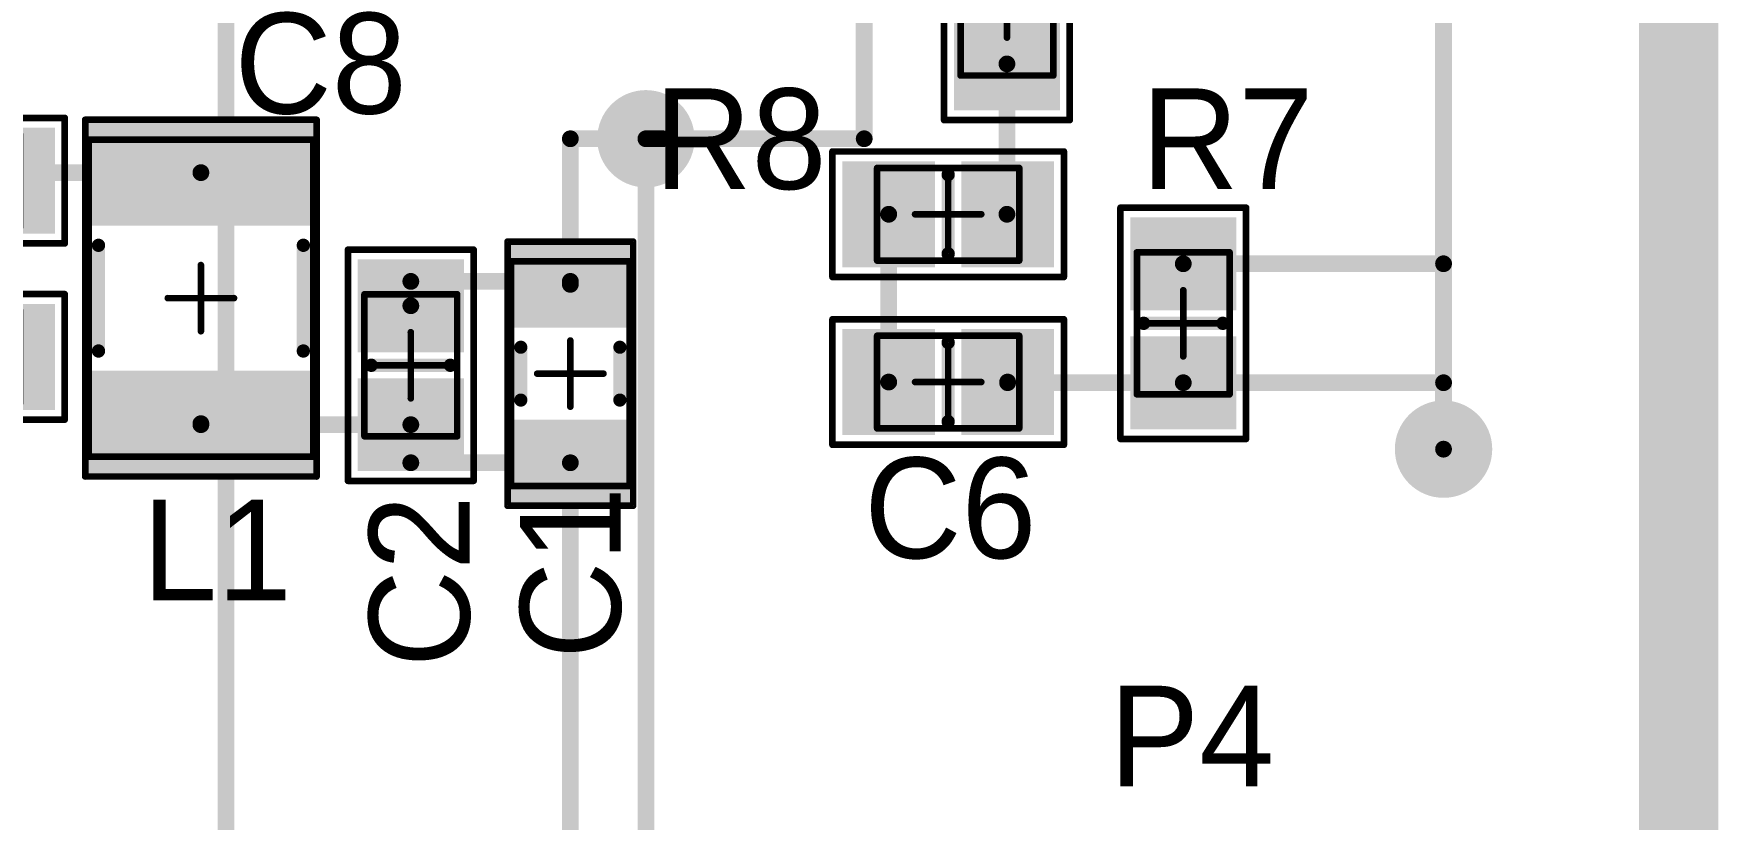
# Model space of a CAD drawing. Header units: millimetres. Extents: x 0.98 to 3.28, y 0.99 to 3.18.
# Drawn here: x 2.28 to 3.284, y 1.563 to 2.032 of the extents above; entities that cross this region are included whole.
import ezdxf

# ---------------------------------------------------------------- set-up
doc = ezdxf.new("R2010")
doc.units = ezdxf.units.MM
doc.header["$MEASUREMENT"] = 0
for name, color, linetype in [('BottomLayer', 5, 'Continuous'), ('BottomSolder', 6, 'Continuous'), ('Mechanical1', 6, 'Continuous'), ('Mechanical13', 56, 'Continuous'), ('Mechanical15', 56, 'Continuous'), ('MultiLayer', 9, 'Continuous'), ('TopLayer', 1, 'Continuous'), ('TopOverlay', 2, 'Continuous'), ('TopPaste', 8, 'Continuous'), ('TopSolder', 216, 'Continuous'), ('ViaHoleLayer', 16, 'Continuous')]:
    doc.layers.add(name, color=color, linetype=linetype)

# ---------------------------------------------------------------- blocks, each defined once
blk = doc.blocks.new('C1206_2')
at = {"layer": 'Mechanical13', "const_width": 0.00394}
for points in [[(-0.0669, 0.0354), (0.0669, 0.0354)], [(-0.0669, 0.0354), (-0.0669, -0.0354)], [(0.0669, 0.0354), (0.0669, -0.0354)], [(-0.0669, -0.0354), (0.0669, -0.0354)]]:
    blk.add_lwpolyline(points, dxfattribs=at)
at = {"layer": 'Mechanical13', "const_width": 0.00197}
for points in [[(-0.0679, 0.0354, 1), (-0.0659, 0.0354, 1)], [(-0.0679, 0.0354, 1), (-0.0659, 0.0354, 1)], [(0.0659, 0.0354, 1), (0.0679, 0.0354, 1)], [(0.0659, 0.0354, 1), (0.0679, 0.0354, 1)], [(-0.0679, -0.0354, 1), (-0.0659, -0.0354, 1)], [(-0.0679, -0.0354, 1), (-0.0659, -0.0354, 1)], [(0.0659, -0.0354, 1), (0.0679, -0.0354, 1)], [(0.0659, -0.0354, 1), (0.0679, -0.0354, 1)]]:
    blk.add_lwpolyline(points, format="xyb", close=True, dxfattribs=at)
at = {"layer": 'Mechanical15', "const_width": 0.00394}
for points in [[(-0.0787, 0.0374), (0.0787, 0.0374)], [(-0.0787, 0.0374), (-0.0787, -0.0374)], [(0.0787, 0.0374), (0.0787, -0.0374)], [(0, 0.0197), (0, -0.0197)], [(-0.0197, 0), (0.0197, 0)], [(-0.0787, -0.0374), (0.0787, -0.0374)]]:
    blk.add_lwpolyline(points, dxfattribs=at)
at = {"layer": 'Mechanical15', "const_width": 0.00197}
for points in [[(-0.0797, 0.0374, 1), (-0.0778, 0.0374, 1)], [(-0.0797, 0.0374, 1), (-0.0778, 0.0374, 1)], [(0.0778, 0.0374, 1), (0.0797, 0.0374, 1)], [(0.0778, 0.0374, 1), (0.0797, 0.0374, 1)], [(-0.001, 0.0197, 1), (0.001, 0.0197, 1)], [(-0.0207, 0, 1), (-0.0187, 0, 1)], [(0.0187, 0, 1), (0.0207, 0, 1)], [(-0.001, -0.0197, 1), (0.001, -0.0197, 1)], [(-0.0797, -0.0374, 1), (-0.0778, -0.0374, 1)], [(-0.0797, -0.0374, 1), (-0.0778, -0.0374, 1)], [(0.0778, -0.0374, 1), (0.0797, -0.0374, 1)], [(0.0778, -0.0374, 1), (0.0797, -0.0374, 1)]]:
    blk.add_lwpolyline(points, format="xyb", close=True, dxfattribs=at)
at = {"layer": 'TopLayer'}
for points in [[(-0.0315, -0.0335), (-0.0315, 0.0335), (-0.0748, -0.0335), (-0.0748, 0.0335)], [(0.0748, -0.0335), (0.0748, 0.0335), (0.0315, -0.0335), (0.0315, 0.0335)]]:
    blk.add_solid(points, dxfattribs=at)
at = {"layer": 'TopOverlay', "const_width": 0.00787}
for points in [[(-0.0157, 0.0295), (0.0157, 0.0295)], [(-0.0157, -0.0295), (0.0157, -0.0295)]]:
    blk.add_lwpolyline(points, dxfattribs=at)
at = {"layer": 'TopOverlay', "const_width": 0.00394}
for points in [[(-0.0177, 0.0295, 1), (-0.0138, 0.0295, 1)], [(0.0138, 0.0295, 1), (0.0177, 0.0295, 1)], [(-0.0177, -0.0295, 1), (-0.0138, -0.0295, 1)], [(0.0138, -0.0295, 1), (0.0177, -0.0295, 1)]]:
    blk.add_lwpolyline(points, format="xyb", close=True, dxfattribs=at)
at = {"layer": 'TopPaste'}
for points in [[(-0.0315, -0.0335), (-0.0315, 0.0335), (-0.0748, -0.0335), (-0.0748, 0.0335)], [(0.0748, -0.0335), (0.0748, 0.0335), (0.0315, -0.0335), (0.0315, 0.0335)]]:
    blk.add_solid(points, dxfattribs=at)
at = {"layer": 'TopSolder'}
for points in [[(-0.0275, -0.0375), (-0.0275, 0.0375), (-0.0788, -0.0375), (-0.0788, 0.0375)], [(0.0788, -0.0375), (0.0788, 0.0375), (0.0275, -0.0375), (0.0275, 0.0375)]]:
    blk.add_solid(points, dxfattribs=at)
blk = doc.blocks.new('6_0805_N_3')
at = {"layer": 'Mechanical13', "const_width": 0.00394}
for points in [[(-0.0423, 0.0276), (-0.0423, -0.0276)], [(-0.0423, 0.0276), (0.0423, 0.0276)], [(0.0423, 0.0276), (0.0423, -0.0276)], [(-0.0423, -0.0276), (0.0423, -0.0276)]]:
    blk.add_lwpolyline(points, dxfattribs=at)
at = {"layer": 'Mechanical13', "const_width": 0.00197}
for points in [[(-0.0433, 0.0276, 1), (-0.0413, 0.0276, 1)], [(-0.0433, 0.0276, 1), (-0.0413, 0.0276, 1)], [(0.0413, 0.0276, 1), (0.0433, 0.0276, 1)], [(0.0413, 0.0276, 1), (0.0433, 0.0276, 1)], [(-0.0433, -0.0276, 1), (-0.0413, -0.0276, 1)], [(-0.0433, -0.0276, 1), (-0.0413, -0.0276, 1)], [(0.0413, -0.0276, 1), (0.0433, -0.0276, 1)], [(0.0413, -0.0276, 1), (0.0433, -0.0276, 1)]]:
    blk.add_lwpolyline(points, format="xyb", close=True, dxfattribs=at)
at = {"layer": 'Mechanical15', "const_width": 0.00394}
for points in [[(-0.0689, 0.0374), (-0.0689, -0.0374)], [(-0.0689, 0.0374), (0.0689, 0.0374)], [(0.0689, 0.0374), (0.0689, -0.0374)], [(0, 0.0197), (0, -0.0197)], [(-0.0197, 0), (0.0197, 0)], [(-0.0689, -0.0374), (0.0689, -0.0374)]]:
    blk.add_lwpolyline(points, dxfattribs=at)
at = {"layer": 'Mechanical15', "const_width": 0.00197}
for points in [[(-0.0699, 0.0374, 1), (-0.0679, 0.0374, 1)], [(-0.0699, 0.0374, 1), (-0.0679, 0.0374, 1)], [(0.0679, 0.0374, 1), (0.0699, 0.0374, 1)], [(0.0679, 0.0374, 1), (0.0699, 0.0374, 1)], [(-0.001, 0.0197, 1), (0.001, 0.0197, 1)], [(-0.0207, 0, 1), (-0.0187, 0, 1)], [(0.0187, 0, 1), (0.0207, 0, 1)], [(-0.001, -0.0197, 1), (0.001, -0.0197, 1)], [(-0.0699, -0.0374, 1), (-0.0679, -0.0374, 1)], [(-0.0699, -0.0374, 1), (-0.0679, -0.0374, 1)], [(0.0679, -0.0374, 1), (0.0699, -0.0374, 1)], [(0.0679, -0.0374, 1), (0.0699, -0.0374, 1)]]:
    blk.add_lwpolyline(points, format="xyb", close=True, dxfattribs=at)
at = {"layer": 'TopLayer'}
for points in [[(-0.0118, -0.0276), (-0.0118, 0.0276), (-0.0591, -0.0276), (-0.0591, 0.0276)], [(0.0591, -0.0276), (0.0591, 0.0276), (0.0118, -0.0276), (0.0118, 0.0276)]]:
    blk.add_solid(points, dxfattribs=at)
at = {"layer": 'TopOverlay', "const_width": 0.00787}
blk.add_lwpolyline([(0, 0.0236), (0, -0.0236)], dxfattribs=at)
at = {"layer": 'TopOverlay', "const_width": 0.00394}
for points in [[(-0.002, 0.0236, 1), (0.002, 0.0236, 1)], [(-0.002, -0.0236, 1), (0.002, -0.0236, 1)]]:
    blk.add_lwpolyline(points, format="xyb", close=True, dxfattribs=at)
at = {"layer": 'TopPaste'}
for points in [[(-0.0118, -0.0276), (-0.0118, 0.0276), (-0.0591, -0.0276), (-0.0591, 0.0276)], [(0.0591, -0.0276), (0.0591, 0.0276), (0.0118, -0.0276), (0.0118, 0.0276)]]:
    blk.add_solid(points, dxfattribs=at)
at = {"layer": 'TopSolder'}
for points in [[(-0.0078, -0.0316), (-0.0078, 0.0316), (-0.0631, -0.0316), (-0.0631, 0.0316)], [(0.0631, -0.0316), (0.0631, 0.0316), (0.0078, -0.0316), (0.0078, 0.0316)]]:
    blk.add_solid(points, dxfattribs=at)
blk = doc.blocks.new('6_0805_N_4')
at = {"layer": 'Mechanical13', "const_width": 0.00394}
for points in [[(-0.0423, 0.0276), (-0.0423, -0.0276)], [(0.0423, 0.0276), (-0.0423, 0.0276)], [(0.0423, 0.0276), (0.0423, -0.0276)], [(0.0423, -0.0276), (-0.0423, -0.0276)]]:
    blk.add_lwpolyline(points, dxfattribs=at)
at = {"layer": 'Mechanical13', "const_width": 0.00197}
for points in [[(-0.0433, 0.0276, 1), (-0.0413, 0.0276, 1)], [(-0.0433, 0.0276, 1), (-0.0413, 0.0276, 1)], [(0.0413, 0.0276, 1), (0.0433, 0.0276, 1)], [(0.0413, 0.0276, 1), (0.0433, 0.0276, 1)], [(-0.0433, -0.0276, 1), (-0.0413, -0.0276, 1)], [(-0.0433, -0.0276, 1), (-0.0413, -0.0276, 1)], [(0.0413, -0.0276, 1), (0.0433, -0.0276, 1)], [(0.0413, -0.0276, 1), (0.0433, -0.0276, 1)]]:
    blk.add_lwpolyline(points, format="xyb", close=True, dxfattribs=at)
at = {"layer": 'Mechanical15', "const_width": 0.00394}
for points in [[(-0.0689, 0.0374), (-0.0689, -0.0374)], [(0.0689, 0.0374), (-0.0689, 0.0374)], [(0.0689, 0.0374), (0.0689, -0.0374)], [(0, 0.0197), (0, -0.0197)], [(0.0197, 0), (-0.0197, 0)], [(0.0689, -0.0374), (-0.0689, -0.0374)]]:
    blk.add_lwpolyline(points, dxfattribs=at)
at = {"layer": 'Mechanical15', "const_width": 0.00197}
for points in [[(-0.0699, 0.0374, 1), (-0.0679, 0.0374, 1)], [(-0.0699, 0.0374, 1), (-0.0679, 0.0374, 1)], [(0.0679, 0.0374, 1), (0.0699, 0.0374, 1)], [(0.0679, 0.0374, 1), (0.0699, 0.0374, 1)], [(-0.001, 0.0197, 1), (0.001, 0.0197, 1)], [(-0.0207, 0, 1), (-0.0187, 0, 1)], [(0.0187, 0, 1), (0.0207, 0, 1)], [(-0.001, -0.0197, 1), (0.001, -0.0197, 1)], [(-0.0699, -0.0374, 1), (-0.0679, -0.0374, 1)], [(-0.0699, -0.0374, 1), (-0.0679, -0.0374, 1)], [(0.0679, -0.0374, 1), (0.0699, -0.0374, 1)], [(0.0679, -0.0374, 1), (0.0699, -0.0374, 1)]]:
    blk.add_lwpolyline(points, format="xyb", close=True, dxfattribs=at)
at = {"layer": 'TopLayer'}
for points in [[(-0.0118, -0.0276), (-0.0118, 0.0276), (-0.0591, -0.0276), (-0.0591, 0.0276)], [(0.0591, -0.0276), (0.0591, 0.0276), (0.0118, -0.0276), (0.0118, 0.0276)]]:
    blk.add_solid(points, dxfattribs=at)
at = {"layer": 'TopOverlay', "const_width": 0.00787}
blk.add_lwpolyline([(0, 0.0236), (0, -0.0236)], dxfattribs=at)
at = {"layer": 'TopOverlay', "const_width": 0.00394}
for points in [[(-0.002, 0.0236, 1), (0.002, 0.0236, 1)], [(-0.002, -0.0236, 1), (0.002, -0.0236, 1)]]:
    blk.add_lwpolyline(points, format="xyb", close=True, dxfattribs=at)
at = {"layer": 'TopPaste'}
for points in [[(-0.0118, -0.0276), (-0.0118, 0.0276), (-0.0591, -0.0276), (-0.0591, 0.0276)], [(0.0591, -0.0276), (0.0591, 0.0276), (0.0118, -0.0276), (0.0118, 0.0276)]]:
    blk.add_solid(points, dxfattribs=at)
at = {"layer": 'TopSolder'}
for points in [[(-0.0078, -0.0316), (-0.0078, 0.0316), (-0.0631, -0.0316), (-0.0631, 0.0316)], [(0.0631, -0.0316), (0.0631, 0.0316), (0.0078, -0.0316), (0.0078, 0.0316)]]:
    blk.add_solid(points, dxfattribs=at)
blk = doc.blocks.new('6_0805_N_5')
at = {"layer": 'Mechanical13', "const_width": 0.00394}
for points in [[(-0.0423, 0.0276), (-0.0423, -0.0276)], [(0.0423, 0.0276), (-0.0423, 0.0276)], [(0.0423, 0.0276), (0.0423, -0.0276)], [(0.0423, -0.0276), (-0.0423, -0.0276)]]:
    blk.add_lwpolyline(points, dxfattribs=at)
at = {"layer": 'Mechanical13', "const_width": 0.00197}
for points in [[(-0.0433, 0.0276, 1), (-0.0413, 0.0276, 1)], [(-0.0433, 0.0276, 1), (-0.0413, 0.0276, 1)], [(0.0413, 0.0276, 1), (0.0433, 0.0276, 1)], [(0.0413, 0.0276, 1), (0.0433, 0.0276, 1)], [(-0.0433, -0.0276, 1), (-0.0413, -0.0276, 1)], [(-0.0433, -0.0276, 1), (-0.0413, -0.0276, 1)], [(0.0413, -0.0276, 1), (0.0433, -0.0276, 1)], [(0.0413, -0.0276, 1), (0.0433, -0.0276, 1)]]:
    blk.add_lwpolyline(points, format="xyb", close=True, dxfattribs=at)
at = {"layer": 'Mechanical15', "const_width": 0.00394}
for points in [[(-0.0689, 0.0374), (-0.0689, -0.0374)], [(0.0689, 0.0374), (-0.0689, 0.0374)], [(0.0689, 0.0374), (0.0689, -0.0374)], [(0, 0.0197), (0, -0.0197)], [(0.0197, 0), (-0.0197, 0)], [(0.0689, -0.0374), (-0.0689, -0.0374)]]:
    blk.add_lwpolyline(points, dxfattribs=at)
at = {"layer": 'Mechanical15', "const_width": 0.00197}
for points in [[(-0.0699, 0.0374, 1), (-0.0679, 0.0374, 1)], [(-0.0699, 0.0374, 1), (-0.0679, 0.0374, 1)], [(0.0679, 0.0374, 1), (0.0699, 0.0374, 1)], [(0.0679, 0.0374, 1), (0.0699, 0.0374, 1)], [(-0.001, 0.0197, 1), (0.001, 0.0197, 1)], [(-0.0207, 0, 1), (-0.0187, 0, 1)], [(0.0187, 0, 1), (0.0207, 0, 1)], [(-0.001, -0.0197, 1), (0.001, -0.0197, 1)], [(-0.0699, -0.0374, 1), (-0.0679, -0.0374, 1)], [(-0.0699, -0.0374, 1), (-0.0679, -0.0374, 1)], [(0.0679, -0.0374, 1), (0.0699, -0.0374, 1)], [(0.0679, -0.0374, 1), (0.0699, -0.0374, 1)]]:
    blk.add_lwpolyline(points, format="xyb", close=True, dxfattribs=at)
at = {"layer": 'TopLayer'}
for points in [[(-0.0118, -0.0276), (-0.0118, 0.0276), (-0.0591, -0.0276), (-0.0591, 0.0276)], [(0.0591, -0.0276), (0.0591, 0.0276), (0.0118, -0.0276), (0.0118, 0.0276)]]:
    blk.add_solid(points, dxfattribs=at)
at = {"layer": 'TopOverlay', "const_width": 0.00787}
blk.add_lwpolyline([(0, 0.0236), (0, -0.0236)], dxfattribs=at)
at = {"layer": 'TopOverlay', "const_width": 0.00394}
for points in [[(-0.002, 0.0236, 1), (0.002, 0.0236, 1)], [(-0.002, -0.0236, 1), (0.002, -0.0236, 1)]]:
    blk.add_lwpolyline(points, format="xyb", close=True, dxfattribs=at)
at = {"layer": 'TopPaste'}
for points in [[(-0.0118, -0.0276), (-0.0118, 0.0276), (-0.0591, -0.0276), (-0.0591, 0.0276)], [(0.0591, -0.0276), (0.0591, 0.0276), (0.0118, -0.0276), (0.0118, 0.0276)]]:
    blk.add_solid(points, dxfattribs=at)
at = {"layer": 'TopSolder'}
for points in [[(-0.0078, -0.0316), (-0.0078, 0.0316), (-0.0631, -0.0316), (-0.0631, 0.0316)], [(0.0631, -0.0316), (0.0631, 0.0316), (0.0078, -0.0316), (0.0078, 0.0316)]]:
    blk.add_solid(points, dxfattribs=at)
blk = doc.blocks.new('6_0805_N_7')
at = {"layer": 'Mechanical13', "const_width": 0.00394}
for points in [[(-0.0423, -0.0276), (-0.0423, 0.0276)], [(-0.0423, 0.0276), (0.0423, 0.0276)], [(0.0423, -0.0276), (0.0423, 0.0276)], [(-0.0423, -0.0276), (0.0423, -0.0276)]]:
    blk.add_lwpolyline(points, dxfattribs=at)
at = {"layer": 'Mechanical13', "const_width": 0.00197}
for points in [[(-0.0433, 0.0276, 1), (-0.0413, 0.0276, 1)], [(-0.0433, 0.0276, 1), (-0.0413, 0.0276, 1)], [(0.0413, 0.0276, 1), (0.0433, 0.0276, 1)], [(0.0413, 0.0276, 1), (0.0433, 0.0276, 1)], [(-0.0433, -0.0276, 1), (-0.0413, -0.0276, 1)], [(-0.0433, -0.0276, 1), (-0.0413, -0.0276, 1)], [(0.0413, -0.0276, 1), (0.0433, -0.0276, 1)], [(0.0413, -0.0276, 1), (0.0433, -0.0276, 1)]]:
    blk.add_lwpolyline(points, format="xyb", close=True, dxfattribs=at)
at = {"layer": 'Mechanical15', "const_width": 0.00394}
for points in [[(-0.0689, -0.0374), (-0.0689, 0.0374)], [(-0.0689, 0.0374), (0.0689, 0.0374)], [(0.0689, -0.0374), (0.0689, 0.0374)], [(0, -0.0197), (0, 0.0197)], [(-0.0197, 0), (0.0197, 0)], [(-0.0689, -0.0374), (0.0689, -0.0374)]]:
    blk.add_lwpolyline(points, dxfattribs=at)
at = {"layer": 'Mechanical15', "const_width": 0.00197}
for points in [[(-0.0699, 0.0374, 1), (-0.0679, 0.0374, 1)], [(-0.0699, 0.0374, 1), (-0.0679, 0.0374, 1)], [(0.0679, 0.0374, 1), (0.0699, 0.0374, 1)], [(0.0679, 0.0374, 1), (0.0699, 0.0374, 1)], [(-0.001, 0.0197, 1), (0.001, 0.0197, 1)], [(-0.0207, 0, 1), (-0.0187, 0, 1)], [(0.0187, 0, 1), (0.0207, 0, 1)], [(-0.001, -0.0197, 1), (0.001, -0.0197, 1)], [(-0.0699, -0.0374, 1), (-0.0679, -0.0374, 1)], [(-0.0699, -0.0374, 1), (-0.0679, -0.0374, 1)], [(0.0679, -0.0374, 1), (0.0699, -0.0374, 1)], [(0.0679, -0.0374, 1), (0.0699, -0.0374, 1)]]:
    blk.add_lwpolyline(points, format="xyb", close=True, dxfattribs=at)
at = {"layer": 'TopLayer'}
for points in [[(-0.0118, -0.0276), (-0.0118, 0.0276), (-0.0591, -0.0276), (-0.0591, 0.0276)], [(0.0591, -0.0276), (0.0591, 0.0276), (0.0118, -0.0276), (0.0118, 0.0276)]]:
    blk.add_solid(points, dxfattribs=at)
at = {"layer": 'TopOverlay', "const_width": 0.00787}
blk.add_lwpolyline([(0, -0.0236), (0, 0.0236)], dxfattribs=at)
at = {"layer": 'TopOverlay', "const_width": 0.00394}
for points in [[(-0.002, 0.0236, 1), (0.002, 0.0236, 1)], [(-0.002, -0.0236, 1), (0.002, -0.0236, 1)]]:
    blk.add_lwpolyline(points, format="xyb", close=True, dxfattribs=at)
at = {"layer": 'TopPaste'}
for points in [[(-0.0118, -0.0276), (-0.0118, 0.0276), (-0.0591, -0.0276), (-0.0591, 0.0276)], [(0.0591, -0.0276), (0.0591, 0.0276), (0.0118, -0.0276), (0.0118, 0.0276)]]:
    blk.add_solid(points, dxfattribs=at)
at = {"layer": 'TopSolder'}
for points in [[(-0.0078, -0.0316), (-0.0078, 0.0316), (-0.0631, -0.0316), (-0.0631, 0.0316)], [(0.0631, -0.0316), (0.0631, 0.0316), (0.0078, -0.0316), (0.0078, 0.0316)]]:
    blk.add_solid(points, dxfattribs=at)
blk = doc.blocks.new('6_0805_N_8')
at = {"layer": 'Mechanical13', "const_width": 0.00394}
for points in [[(-0.0423, 0.0276), (-0.0423, -0.0276)], [(-0.0423, 0.0276), (0.0423, 0.0276)], [(0.0423, 0.0276), (0.0423, -0.0276)], [(-0.0423, -0.0276), (0.0423, -0.0276)]]:
    blk.add_lwpolyline(points, dxfattribs=at)
at = {"layer": 'Mechanical13', "const_width": 0.00197}
for points in [[(-0.0433, 0.0276, 1), (-0.0413, 0.0276, 1)], [(-0.0433, 0.0276, 1), (-0.0413, 0.0276, 1)], [(0.0413, 0.0276, 1), (0.0433, 0.0276, 1)], [(0.0413, 0.0276, 1), (0.0433, 0.0276, 1)], [(-0.0433, -0.0276, 1), (-0.0413, -0.0276, 1)], [(-0.0433, -0.0276, 1), (-0.0413, -0.0276, 1)], [(0.0413, -0.0276, 1), (0.0433, -0.0276, 1)], [(0.0413, -0.0276, 1), (0.0433, -0.0276, 1)]]:
    blk.add_lwpolyline(points, format="xyb", close=True, dxfattribs=at)
at = {"layer": 'Mechanical15', "const_width": 0.00394}
for points in [[(-0.0689, 0.0374), (-0.0689, -0.0374)], [(-0.0689, 0.0374), (0.0689, 0.0374)], [(0.0689, 0.0374), (0.0689, -0.0374)], [(0, 0.0197), (0, -0.0197)], [(-0.0197, 0), (0.0197, 0)], [(-0.0689, -0.0374), (0.0689, -0.0374)]]:
    blk.add_lwpolyline(points, dxfattribs=at)
at = {"layer": 'Mechanical15', "const_width": 0.00197}
for points in [[(-0.0699, 0.0374, 1), (-0.0679, 0.0374, 1)], [(-0.0699, 0.0374, 1), (-0.0679, 0.0374, 1)], [(0.0679, 0.0374, 1), (0.0699, 0.0374, 1)], [(0.0679, 0.0374, 1), (0.0699, 0.0374, 1)], [(-0.001, 0.0197, 1), (0.001, 0.0197, 1)], [(-0.0207, 0, 1), (-0.0187, 0, 1)], [(0.0187, 0, 1), (0.0207, 0, 1)], [(-0.001, -0.0197, 1), (0.001, -0.0197, 1)], [(-0.0699, -0.0374, 1), (-0.0679, -0.0374, 1)], [(-0.0699, -0.0374, 1), (-0.0679, -0.0374, 1)], [(0.0679, -0.0374, 1), (0.0699, -0.0374, 1)], [(0.0679, -0.0374, 1), (0.0699, -0.0374, 1)]]:
    blk.add_lwpolyline(points, format="xyb", close=True, dxfattribs=at)
at = {"layer": 'TopLayer'}
for points in [[(-0.0118, -0.0276), (-0.0118, 0.0276), (-0.0591, -0.0276), (-0.0591, 0.0276)], [(0.0591, -0.0276), (0.0591, 0.0276), (0.0118, -0.0276), (0.0118, 0.0276)]]:
    blk.add_solid(points, dxfattribs=at)
at = {"layer": 'TopOverlay', "const_width": 0.00787}
blk.add_lwpolyline([(0, 0.0236), (0, -0.0236)], dxfattribs=at)
at = {"layer": 'TopOverlay', "const_width": 0.00394}
for points in [[(-0.002, 0.0236, 1), (0.002, 0.0236, 1)], [(-0.002, -0.0236, 1), (0.002, -0.0236, 1)]]:
    blk.add_lwpolyline(points, format="xyb", close=True, dxfattribs=at)
at = {"layer": 'TopPaste'}
for points in [[(-0.0118, -0.0276), (-0.0118, 0.0276), (-0.0591, -0.0276), (-0.0591, 0.0276)], [(0.0591, -0.0276), (0.0591, 0.0276), (0.0118, -0.0276), (0.0118, 0.0276)]]:
    blk.add_solid(points, dxfattribs=at)
at = {"layer": 'TopSolder'}
for points in [[(-0.0078, -0.0316), (-0.0078, 0.0316), (-0.0631, -0.0316), (-0.0631, 0.0316)], [(0.0631, -0.0316), (0.0631, 0.0316), (0.0078, -0.0316), (0.0078, 0.0316)]]:
    blk.add_solid(points, dxfattribs=at)
blk = doc.blocks.new('INDC4532_23')
at = {"layer": 'Mechanical13', "const_width": 0.00394}
for points in [[(-0.0945, -0.0669), (-0.0945, 0.0669)], [(0.0945, 0.0669), (-0.0945, 0.0669)], [(0.0945, -0.0669), (0.0945, 0.0669)], [(0.0945, -0.0669), (-0.0945, -0.0669)]]:
    blk.add_lwpolyline(points, dxfattribs=at)
at = {"layer": 'Mechanical13', "const_width": 0.00197}
for points in [[(-0.0955, 0.0669, 1), (-0.0935, 0.0669, 1)], [(-0.0955, 0.0669, 1), (-0.0935, 0.0669, 1)], [(0.0935, 0.0669, 1), (0.0955, 0.0669, 1)], [(0.0935, 0.0669, 1), (0.0955, 0.0669, 1)], [(-0.0955, -0.0669, 1), (-0.0935, -0.0669, 1)], [(-0.0955, -0.0669, 1), (-0.0935, -0.0669, 1)], [(0.0935, -0.0669, 1), (0.0955, -0.0669, 1)], [(0.0935, -0.0669, 1), (0.0955, -0.0669, 1)]]:
    blk.add_lwpolyline(points, format="xyb", close=True, dxfattribs=at)
at = {"layer": 'Mechanical15', "const_width": 0.00394}
for points in [[(-0.1063, -0.0689), (-0.1063, 0.0689)], [(0.1063, 0.0689), (-0.1063, 0.0689)], [(0.1063, -0.0689), (0.1063, 0.0689)], [(0, -0.0197), (0, 0.0197)], [(0.0197, 0), (-0.0197, 0)], [(0.1063, -0.0689), (-0.1063, -0.0689)]]:
    blk.add_lwpolyline(points, dxfattribs=at)
at = {"layer": 'Mechanical15', "const_width": 0.00197}
for points in [[(-0.1073, 0.0689, 1), (-0.1053, 0.0689, 1)], [(-0.1073, 0.0689, 1), (-0.1053, 0.0689, 1)], [(0.1053, 0.0689, 1), (0.1073, 0.0689, 1)], [(0.1053, 0.0689, 1), (0.1073, 0.0689, 1)], [(-0.001, 0.0197, 1), (0.001, 0.0197, 1)], [(-0.0207, 0, 1), (-0.0187, 0, 1)], [(0.0187, 0, 1), (0.0207, 0, 1)], [(-0.001, -0.0197, 1), (0.001, -0.0197, 1)], [(-0.1073, -0.0689, 1), (-0.1053, -0.0689, 1)], [(-0.1073, -0.0689, 1), (-0.1053, -0.0689, 1)], [(0.1053, -0.0689, 1), (0.1073, -0.0689, 1)], [(0.1053, -0.0689, 1), (0.1073, -0.0689, 1)]]:
    blk.add_lwpolyline(points, format="xyb", close=True, dxfattribs=at)
at = {"layer": 'TopLayer'}
for points in [[(-0.0472, -0.065), (-0.0472, 0.065), (-0.1024, -0.065), (-0.1024, 0.065)], [(0.1024, -0.065), (0.1024, 0.065), (0.0472, -0.065), (0.0472, 0.065)]]:
    blk.add_solid(points, dxfattribs=at)
at = {"layer": 'TopOverlay', "const_width": 0.00787}
for points in [[(0.0315, 0.061), (-0.0315, 0.061)], [(0.0315, -0.061), (-0.0315, -0.061)]]:
    blk.add_lwpolyline(points, dxfattribs=at)
at = {"layer": 'TopOverlay', "const_width": 0.00394}
for points in [[(-0.0335, 0.061, 1), (-0.0295, 0.061, 1)], [(0.0295, 0.061, 1), (0.0335, 0.061, 1)], [(-0.0335, -0.061, 1), (-0.0295, -0.061, 1)], [(0.0295, -0.061, 1), (0.0335, -0.061, 1)]]:
    blk.add_lwpolyline(points, format="xyb", close=True, dxfattribs=at)
at = {"layer": 'TopPaste'}
for points in [[(-0.0472, -0.065), (-0.0472, 0.065), (-0.1024, -0.065), (-0.1024, 0.065)], [(0.1024, -0.065), (0.1024, 0.065), (0.0472, -0.065), (0.0472, 0.065)]]:
    blk.add_solid(points, dxfattribs=at)
at = {"layer": 'TopSolder'}
for points in [[(-0.0432, -0.069), (-0.0432, 0.069), (-0.1064, -0.069), (-0.1064, 0.069)], [(0.1064, -0.069), (0.1064, 0.069), (0.0432, -0.069), (0.0432, 0.069)]]:
    blk.add_solid(points, dxfattribs=at)
blk = doc.blocks.new('6_0805_N_36')
at = {"layer": 'Mechanical13', "const_width": 0.00394}
for points in [[(-0.0423, 0.0276), (-0.0423, -0.0276)], [(-0.0423, 0.0276), (0.0423, 0.0276)], [(0.0423, 0.0276), (0.0423, -0.0276)], [(-0.0423, -0.0276), (0.0423, -0.0276)]]:
    blk.add_lwpolyline(points, dxfattribs=at)
at = {"layer": 'Mechanical13', "const_width": 0.00197}
for points in [[(-0.0433, 0.0276, 1), (-0.0413, 0.0276, 1)], [(-0.0433, 0.0276, 1), (-0.0413, 0.0276, 1)], [(0.0413, 0.0276, 1), (0.0433, 0.0276, 1)], [(0.0413, 0.0276, 1), (0.0433, 0.0276, 1)], [(-0.0433, -0.0276, 1), (-0.0413, -0.0276, 1)], [(-0.0433, -0.0276, 1), (-0.0413, -0.0276, 1)], [(0.0413, -0.0276, 1), (0.0433, -0.0276, 1)], [(0.0413, -0.0276, 1), (0.0433, -0.0276, 1)]]:
    blk.add_lwpolyline(points, format="xyb", close=True, dxfattribs=at)
at = {"layer": 'Mechanical15', "const_width": 0.00394}
for points in [[(-0.0689, 0.0374), (-0.0689, -0.0374)], [(-0.0689, 0.0374), (0.0689, 0.0374)], [(0.0689, 0.0374), (0.0689, -0.0374)], [(0, 0.0197), (0, -0.0197)], [(-0.0197, 0), (0.0197, 0)], [(-0.0689, -0.0374), (0.0689, -0.0374)]]:
    blk.add_lwpolyline(points, dxfattribs=at)
at = {"layer": 'Mechanical15', "const_width": 0.00197}
for points in [[(-0.0699, 0.0374, 1), (-0.0679, 0.0374, 1)], [(-0.0699, 0.0374, 1), (-0.0679, 0.0374, 1)], [(0.0679, 0.0374, 1), (0.0699, 0.0374, 1)], [(0.0679, 0.0374, 1), (0.0699, 0.0374, 1)], [(-0.001, 0.0197, 1), (0.001, 0.0197, 1)], [(-0.0207, 0, 1), (-0.0187, 0, 1)], [(0.0187, 0, 1), (0.0207, 0, 1)], [(-0.001, -0.0197, 1), (0.001, -0.0197, 1)], [(-0.0699, -0.0374, 1), (-0.0679, -0.0374, 1)], [(-0.0699, -0.0374, 1), (-0.0679, -0.0374, 1)], [(0.0679, -0.0374, 1), (0.0699, -0.0374, 1)], [(0.0679, -0.0374, 1), (0.0699, -0.0374, 1)]]:
    blk.add_lwpolyline(points, format="xyb", close=True, dxfattribs=at)
at = {"layer": 'TopLayer'}
for points in [[(-0.0118, -0.0276), (-0.0118, 0.0276), (-0.0591, -0.0276), (-0.0591, 0.0276)], [(0.0591, -0.0276), (0.0591, 0.0276), (0.0118, -0.0276), (0.0118, 0.0276)]]:
    blk.add_solid(points, dxfattribs=at)
at = {"layer": 'TopOverlay', "const_width": 0.00787}
blk.add_lwpolyline([(0, 0.0236), (0, -0.0236)], dxfattribs=at)
at = {"layer": 'TopOverlay', "const_width": 0.00394}
for points in [[(-0.002, 0.0236, 1), (0.002, 0.0236, 1)], [(-0.002, -0.0236, 1), (0.002, -0.0236, 1)]]:
    blk.add_lwpolyline(points, format="xyb", close=True, dxfattribs=at)
at = {"layer": 'TopPaste'}
for points in [[(-0.0118, -0.0276), (-0.0118, 0.0276), (-0.0591, -0.0276), (-0.0591, 0.0276)], [(0.0591, -0.0276), (0.0591, 0.0276), (0.0118, -0.0276), (0.0118, 0.0276)]]:
    blk.add_solid(points, dxfattribs=at)
at = {"layer": 'TopSolder'}
for points in [[(-0.0078, -0.0316), (-0.0078, 0.0316), (-0.0631, -0.0316), (-0.0631, 0.0316)], [(0.0631, -0.0316), (0.0631, 0.0316), (0.0078, -0.0316), (0.0078, 0.0316)]]:
    blk.add_solid(points, dxfattribs=at)
blk = doc.blocks.new('6_0805_N_37')
at = {"layer": 'Mechanical13', "const_width": 0.00394}
for points in [[(-0.0423, -0.0276), (-0.0423, 0.0276)], [(-0.0423, 0.0276), (0.0423, 0.0276)], [(0.0423, -0.0276), (0.0423, 0.0276)], [(-0.0423, -0.0276), (0.0423, -0.0276)]]:
    blk.add_lwpolyline(points, dxfattribs=at)
at = {"layer": 'Mechanical13', "const_width": 0.00197}
for points in [[(-0.0433, 0.0276, 1), (-0.0413, 0.0276, 1)], [(-0.0433, 0.0276, 1), (-0.0413, 0.0276, 1)], [(0.0413, 0.0276, 1), (0.0433, 0.0276, 1)], [(0.0413, 0.0276, 1), (0.0433, 0.0276, 1)], [(-0.0433, -0.0276, 1), (-0.0413, -0.0276, 1)], [(-0.0433, -0.0276, 1), (-0.0413, -0.0276, 1)], [(0.0413, -0.0276, 1), (0.0433, -0.0276, 1)], [(0.0413, -0.0276, 1), (0.0433, -0.0276, 1)]]:
    blk.add_lwpolyline(points, format="xyb", close=True, dxfattribs=at)
at = {"layer": 'Mechanical15', "const_width": 0.00394}
for points in [[(-0.0689, -0.0374), (-0.0689, 0.0374)], [(-0.0689, 0.0374), (0.0689, 0.0374)], [(0.0689, -0.0374), (0.0689, 0.0374)], [(0, -0.0197), (0, 0.0197)], [(-0.0197, 0), (0.0197, 0)], [(-0.0689, -0.0374), (0.0689, -0.0374)]]:
    blk.add_lwpolyline(points, dxfattribs=at)
at = {"layer": 'Mechanical15', "const_width": 0.00197}
for points in [[(-0.0699, 0.0374, 1), (-0.0679, 0.0374, 1)], [(-0.0699, 0.0374, 1), (-0.0679, 0.0374, 1)], [(0.0679, 0.0374, 1), (0.0699, 0.0374, 1)], [(0.0679, 0.0374, 1), (0.0699, 0.0374, 1)], [(-0.001, 0.0197, 1), (0.001, 0.0197, 1)], [(-0.0207, 0, 1), (-0.0187, 0, 1)], [(0.0187, 0, 1), (0.0207, 0, 1)], [(-0.001, -0.0197, 1), (0.001, -0.0197, 1)], [(-0.0699, -0.0374, 1), (-0.0679, -0.0374, 1)], [(-0.0699, -0.0374, 1), (-0.0679, -0.0374, 1)], [(0.0679, -0.0374, 1), (0.0699, -0.0374, 1)], [(0.0679, -0.0374, 1), (0.0699, -0.0374, 1)]]:
    blk.add_lwpolyline(points, format="xyb", close=True, dxfattribs=at)
at = {"layer": 'TopLayer'}
for points in [[(-0.0118, -0.0276), (-0.0118, 0.0276), (-0.0591, -0.0276), (-0.0591, 0.0276)], [(0.0591, -0.0276), (0.0591, 0.0276), (0.0118, -0.0276), (0.0118, 0.0276)]]:
    blk.add_solid(points, dxfattribs=at)
at = {"layer": 'TopOverlay', "const_width": 0.00787}
blk.add_lwpolyline([(0, -0.0236), (0, 0.0236)], dxfattribs=at)
at = {"layer": 'TopOverlay', "const_width": 0.00394}
for points in [[(-0.002, 0.0236, 1), (0.002, 0.0236, 1)], [(-0.002, -0.0236, 1), (0.002, -0.0236, 1)]]:
    blk.add_lwpolyline(points, format="xyb", close=True, dxfattribs=at)
at = {"layer": 'TopPaste'}
for points in [[(-0.0118, -0.0276), (-0.0118, 0.0276), (-0.0591, -0.0276), (-0.0591, 0.0276)], [(0.0591, -0.0276), (0.0591, 0.0276), (0.0118, -0.0276), (0.0118, 0.0276)]]:
    blk.add_solid(points, dxfattribs=at)
at = {"layer": 'TopSolder'}
for points in [[(-0.0078, -0.0316), (-0.0078, 0.0316), (-0.0631, -0.0316), (-0.0631, 0.0316)], [(0.0631, -0.0316), (0.0631, 0.0316), (0.0078, -0.0316), (0.0078, 0.0316)]]:
    blk.add_solid(points, dxfattribs=at)

msp = doc.modelspace()

# ---------------------------------------------------------------- linework, layer by layer
at = {"layer": 'BottomLayer', "const_width": 0.01}
for points in [[(3.12, 1.7841), (3.12, 2.9791)], [(2.395, 1.3241), (2.395, 2.3191)], [(2.775, 1.9691), (2.775, 2.3041)], [(2.645, 1.4991), (2.645, 1.9691)], [(2.645, 1.9691), (2.775, 1.9691)]]:
    msp.add_lwpolyline(points, dxfattribs=at)
at = {"layer": 'BottomLayer'}
for points, const_width in [([(2.6325, 1.9691, 1), (2.6575, 1.9691, 1)], 0.025), ([(2.6425, 1.9691, 1), (2.6475, 1.9691, 1)], 0.005), ([(2.6425, 1.9691, 1), (2.6475, 1.9691, 1)], 0.005), ([(2.7725, 1.9691, 1), (2.7775, 1.9691, 1)], 0.005), ([(2.7725, 1.9691, 1), (2.7775, 1.9691, 1)], 0.005), ([(3.1075, 1.7841, 1), (3.1325, 1.7841, 1)], 0.025), ([(3.1175, 1.7841, 1), (3.1225, 1.7841, 1)], 0.005)]:
    msp.add_lwpolyline(points, format="xyb", close=True, dxfattribs=dict(at, const_width=const_width))
at = {"layer": 'BottomSolder', "const_width": 0.029}
for points in [[(2.6305, 1.9691, 1), (2.6595, 1.9691, 1)], [(3.1055, 1.7841, 1), (3.1345, 1.7841, 1)]]:
    msp.add_lwpolyline(points, format="xyb", close=True, dxfattribs=at)
at = {"layer": 'Mechanical1', "const_width": 0.0472}
msp.add_lwpolyline([(3.26, 1.0141), (3.26, 3.1541)], dxfattribs=at)
at = {"layer": 'MultiLayer', "const_width": 0.025}
for points in [[(2.6325, 1.9691, 1), (2.6575, 1.9691, 1)], [(3.1075, 1.7841, 1), (3.1325, 1.7841, 1)]]:
    msp.add_lwpolyline(points, format="xyb", close=True, dxfattribs=at)
at = {"layer": 'TopLayer', "const_width": 0.01}
for points in [[(3.26, 1.0141), (3.26, 3.1541)], [(3.12, 1.8946), (3.12, 2.8941)], [(2.86, 1.9241), (2.86, 2.0137)], [(2.6, 1.9691), (2.645, 1.9691)], [(2.6, 1.8841), (2.6, 1.9691)], [(2.645, 1.9691), (2.655, 1.9691)], [(2.2654, 1.9489), (2.38, 1.9489)], [(2.7896, 1.8241), (2.7896, 1.9241)], [(2.965, 1.8946), (3.12, 1.8946)], [(2.505, 1.8841), (2.6, 1.8841)], [(2.505, 1.8696), (2.505, 1.8841)], [(2.6, 1.8823), (2.6, 1.8841)], [(2.8604, 1.8237), (2.8604, 1.8241)], [(2.8604, 1.8237), (2.965, 1.8237)], [(2.965, 1.8237), (3.12, 1.8237)], [(3.12, 1.7841), (3.12, 1.8237)], [(2.38, 1.7987), (2.38, 1.7993)], [(2.38, 1.7987), (2.505, 1.7987)], [(2.505, 1.776), (2.505, 1.7987)], [(2.505, 1.776), (2.6, 1.776)], [(2.6, 1.4791), (2.6, 1.776)]]:
    msp.add_lwpolyline(points, dxfattribs=at)
at = {"layer": 'TopLayer'}
for points, const_width in [([(2.8575, 2.0137, 1), (2.8625, 2.0137, 1)], 0.005), ([(2.6325, 1.9691, 1), (2.6575, 1.9691, 1)], 0.025), ([(2.5975, 1.9691, 1), (2.6025, 1.9691, 1)], 0.005), ([(2.5975, 1.9691, 1), (2.6025, 1.9691, 1)], 0.005), ([(2.6425, 1.9691, 1), (2.6475, 1.9691, 1)], 0.005), ([(2.6425, 1.9691, 1), (2.6475, 1.9691, 1)], 0.005), ([(2.6525, 1.9691, 1), (2.6575, 1.9691, 1)], 0.005), ([(2.3775, 1.9489, 1), (2.3825, 1.9489, 1)], 0.005), ([(2.7871, 1.9241, 1), (2.7921, 1.9241, 1)], 0.005), ([(2.8575, 1.9241, 1), (2.8625, 1.9241, 1)], 0.005), ([(2.9625, 1.8946, 1), (2.9675, 1.8946, 1)], 0.005), ([(3.1175, 1.8946, 1), (3.1225, 1.8946, 1)], 0.005), ([(3.1175, 1.8946, 1), (3.1225, 1.8946, 1)], 0.005), ([(2.5025, 1.8841, 1), (2.5075, 1.8841, 1)], 0.005), ([(2.5025, 1.8841, 1), (2.5075, 1.8841, 1)], 0.005), ([(2.5975, 1.8841, 1), (2.6025, 1.8841, 1)], 0.005), ([(2.5975, 1.8841, 1), (2.6025, 1.8841, 1)], 0.005), ([(2.5975, 1.8841, 1), (2.6025, 1.8841, 1)], 0.005), ([(2.5975, 1.8823, 1), (2.6025, 1.8823, 1)], 0.005), ([(2.5025, 1.8696, 1), (2.5075, 1.8696, 1)], 0.005), ([(2.7871, 1.8241, 1), (2.7921, 1.8241, 1)], 0.005), ([(2.8579, 1.8241, 1), (2.8629, 1.8241, 1)], 0.005), ([(2.8579, 1.8237, 1), (2.8629, 1.8237, 1)], 0.005), ([(2.8579, 1.8237, 1), (2.8629, 1.8237, 1)], 0.005), ([(2.9625, 1.8237, 1), (2.9675, 1.8237, 1)], 0.005), ([(2.9625, 1.8237, 1), (2.9675, 1.8237, 1)], 0.005), ([(3.1175, 1.8237, 1), (3.1225, 1.8237, 1)], 0.005), ([(3.1175, 1.8237, 1), (3.1225, 1.8237, 1)], 0.005), ([(3.1075, 1.7841, 1), (3.1325, 1.7841, 1)], 0.025), ([(2.3775, 1.7993, 1), (2.3825, 1.7993, 1)], 0.005), ([(2.3775, 1.7987, 1), (2.3825, 1.7987, 1)], 0.005), ([(2.3775, 1.7987, 1), (2.3825, 1.7987, 1)], 0.005), ([(2.5025, 1.7987, 1), (2.5075, 1.7987, 1)], 0.005), ([(2.5025, 1.7987, 1), (2.5075, 1.7987, 1)], 0.005), ([(3.1175, 1.7841, 1), (3.1225, 1.7841, 1)], 0.005), ([(2.5025, 1.776, 1), (2.5075, 1.776, 1)], 0.005), ([(2.5025, 1.776, 1), (2.5075, 1.776, 1)], 0.005), ([(2.5975, 1.776, 1), (2.6025, 1.776, 1)], 0.005), ([(2.5975, 1.776, 1), (2.6025, 1.776, 1)], 0.005)]:
    msp.add_lwpolyline(points, format="xyb", close=True, dxfattribs=dict(at, const_width=const_width))
at = {"layer": 'TopSolder', "const_width": 0.029}
for points in [[(2.6305, 1.9691, 1), (2.6595, 1.9691, 1)], [(3.1055, 1.7841, 1), (3.1345, 1.7841, 1)]]:
    msp.add_lwpolyline(points, format="xyb", close=True, dxfattribs=at)
at = {"layer": 'ViaHoleLayer', "const_width": 0.014}
for points in [[(2.638, 1.9691, 1), (2.652, 1.9691, 1)], [(3.113, 1.7841, 1), (3.127, 1.7841, 1)]]:
    msp.add_lwpolyline(points, format="xyb", close=True, dxfattribs=at)

# ---------------------------------------------------------------- block references
for name, p, rotation in [('6_0805_N_8', (2.86, 2.0491), 90), ('6_0805_N_4', (2.23, 1.9441), 180), ('INDC4532_23', (2.38, 1.8741), 270), ('6_0805_N_37', (2.825, 1.9241), 360), ('6_0805_N_36', (2.965, 1.8591), 90), ('C1206_2', (2.6, 1.8291), 90), ('6_0805_N_3', (2.505, 1.8341), 90), ('6_0805_N_5', (2.23, 1.8391), 180)]:
    msp.add_blockref(name, p, dxfattribs=dict(rotation=rotation))
msp.add_blockref('6_0805_N_7', (2.825, 1.8241))

# ---------------------------------------------------------------- texts
at = {"layer": 'TopOverlay'}
for s, p in [('C8', (2.4, 1.9841)), ('R8', (2.65, 1.9391)), ('R7', (2.94, 1.9391)), ('C6', (2.775, 1.7191)), ('L1', (2.345, 1.6941)), ('P4', (2.921, 1.5831))]:
    msp.add_text(s, height=0.06, dxfattribs=at).set_placement(p)
for s, p in [('C1', (2.63, 1.6591)), ('C2', (2.54, 1.6541))]:
    msp.add_text(s, height=0.06, rotation=90, dxfattribs=at).set_placement(p)

doc.saveas('drawing.dxf')
